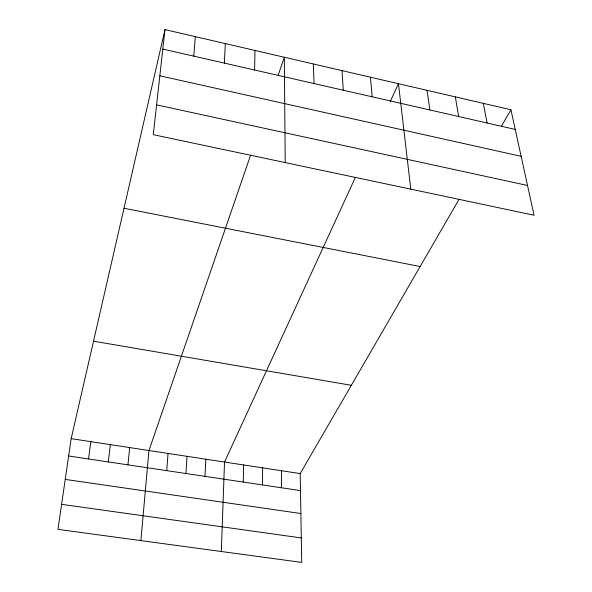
<?xml version="1.0" encoding="UTF-8"?>
<svg xmlns="http://www.w3.org/2000/svg" width="592" height="592" viewBox="0 0 592 592"><rect width="100%" height="100%" fill="white"/><g stroke="black" fill="none" stroke-linecap="round" stroke-linejoin="round"><path stroke-width="0.89" d="M262.478 484.937L262.633 467.858M254.59 70.004L254.989 50.453M243.268 482.066L243.652 464.964M221.319 551.507L224.523 462.049L355.4 177.348M204.987 476.353L205.831 459.2M224.346 63.115L225.323 43.579M185.932 473.511L187.005 456.321M166.737 470.647L168.047 453.435M193.762 56.136L195.323 36.63M140.881 540.607L148.947 450.519L250.616 155.178M127.931 464.853L129.715 447.589M164.983 29.6L153.284 134.673L534.043 215.236L510.94 109.764L164.983 29.6L71.173 438.657L57.957 529.366L301.713 562.4L300.203 473.585L459.081 199.297M108.314 461.923L110.341 444.629M88.556 458.978L90.828 441.654M278.151 75.177L284.323 57.254L285.218 162.593M390.209 101.632L398.453 83.694L410.804 189.166M501.476 126.103L510.94 109.764M61.605 504.332L301.298 537.936M65.238 479.402L300.884 513.538M68.65 456.003L300.492 490.605M71.173 438.657L300.203 473.585M93.529 341.177L351.345 385.296M124.009 208.251L420.142 266.526M156.599 104.873L527.524 185.474M159.833 75.813L521.145 156.332M162.807 49.084L515.247 129.426M483.287 103.356L487.112 123.01M455.322 96.873L458.652 116.528M427.047 90.324L429.866 109.964M370.392 77.197L372.176 96.814M342.013 70.618L343.271 90.221M313.331 63.973L314.049 83.561M281.489 470.736L281.555 487.778"/></g></svg>
